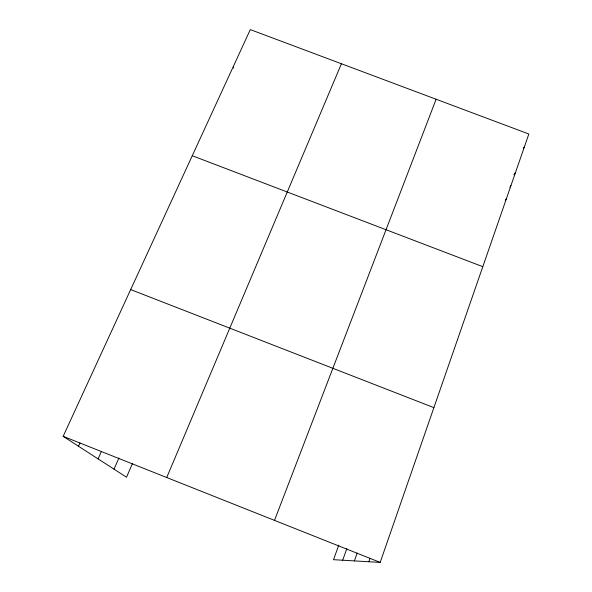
<?xml version="1.0" encoding="UTF-8"?>
<svg xmlns="http://www.w3.org/2000/svg" width="592" height="592" viewBox="0 0 592 592"><rect width="100%" height="100%" fill="white"/><g stroke="black" fill="none" stroke-linecap="round" stroke-linejoin="round"><path stroke-width="0.89" d="M338.772 545.151L333.511 559.692L380.182 562.4L528.848 134.007L250.298 29.6L63.152 436.341L126.518 477.233L132.401 463.706M368.846 561.741L370.067 558.263M354.393 560.905L357.168 553.076M342.679 560.224L346.853 548.592M274.503 520.383L436.119 99.249M166.722 477.522L341.414 63.751M114.019 469.167L118.94 457.979M98.087 458.889L101.432 451.393M78.477 446.235L79.987 442.92M523.387 148.281L524.423 146.749M513.9 174.788L515.469 172.568M509.867 187.124L510.926 185.651M505.272 200.318L506.345 198.853M192.259 155.733L482.806 266.674M130.677 289.584L433.892 407.636M63.152 436.341L380.182 562.4M233.418 66.274L233.47 68.095"/></g></svg>
